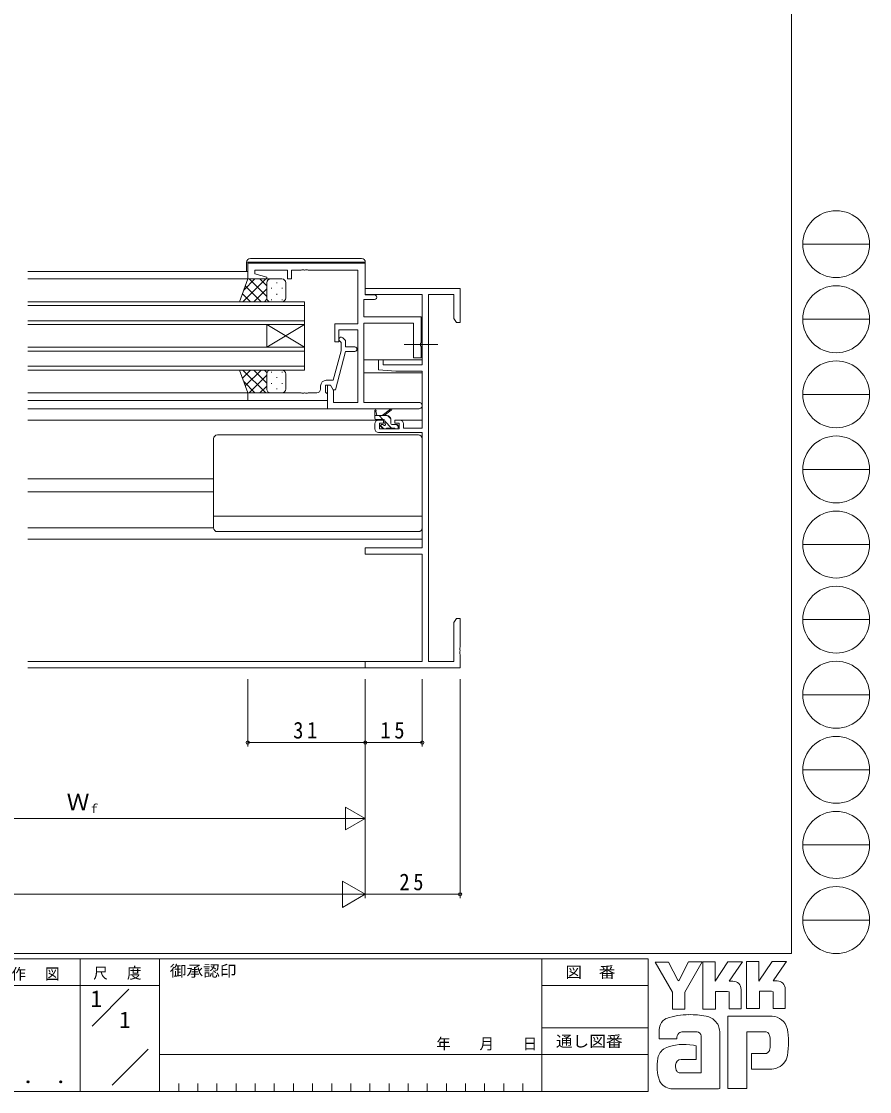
# Model space of a CAD drawing. Units: millimetres on the paper. Extents: x -420 to 373, y -297 to 267.
# Drawn here: x 149.2 to 372.9, y -297 to -14.9 of the extents above; entities that cross this region are included whole.
import ezdxf
from ezdxf.enums import TextEntityAlignment as Align

# ---------------------------------------------------------------- set-up
doc = ezdxf.new("R2010")
doc.units = ezdxf.units.MM
doc.linetypes.add('CHAIN2', pattern=[12, 9, -1, 1, -1])
for name, color, linetype, lineweight in [('0-1_YKK_ZWAK', 7, 'Continuous', 9), ('0-3_YKK_11', 7, 'Continuous', 9), ('0-4_YKK_12', 2, 'Continuous', 9), ('0-5_YKK_13', 4, 'Continuous', 9), ('0-7_YKK_D', 6, 'Continuous', 9)]:
    doc.layers.add(name, color=color, linetype=linetype, lineweight=lineweight)
doc.layers.add('0-2_USER1', color=3, linetype='Continuous')
doc.styles.add('ＭＳ ゴシック', font='')
doc.styles.get('ＭＳ ゴシック').set_extended_font_data('MS Gothic')

msp = doc.modelspace()

# ---------------------------------------------------------------- linework, layer by layer
at = {"layer": '0-1_YKK_ZWAK'}
for p, q in [((352.3, 264.4), (352.3, -260.6)), ((355.276, -73.616), (372.916, -73.616)), ((355.276, -93.412), (372.916, -93.412)), ((355.276, -113.208), (372.916, -113.208)), ((355.276, -133.004), (372.916, -133.004)), ((355.276, -152.8), (372.916, -152.8)), ((355.276, -172.596), (372.916, -172.596)), ((355.276, -192.392), (372.916, -192.392)), ((355.276, -212.188), (372.916, -212.188)), ((355.276, -231.984), (372.916, -231.984)), ((355.276, -251.78), (372.916, -251.78)), ((352.3, -260.6), (-417.7, -260.6)), ((314.5, -262), (-417.7, -262)), ((164.7, -262), (164.7, -297)), ((185.7, -262), (185.7, -297)), ((286.5, -262), (286.5, -297)), ((314.5, -262), (314.5, -297)), ((316.337, -262.906), (319.851, -262.906)), ((320.932, -270.799), (316.337, -262.906)), ((325.136, -262.798), (322.581, -267.771)), ((328.96, -275.231), (328.96, -262.825)), ((340.474, -262.717), (343.745, -262.717)), ((340.474, -275.123), (340.474, -262.717)), ((347.178, -262.717), (350.962, -262.717)), ((350.583, -263.365), (347.461, -267.825)), ((350.962, -262.717), (350.583, -263.365)), ((336.879, -267.906), (335.84, -267.906)), ((348.501, -267.825), (347.461, -267.825)), ((165.684, -268.999), (97.5, -268.999)), ((165.684, -268.999), (185.7, -268.999)), ((167.87, -279.736), (177.564, -270.043)), ((286.5, -269), (314.5, -269)), ((335.474, -270.582), (332.284, -270.582)), ((339.042, -270.069), (339.042, -275.15)), ((343.88, -270.555), (343.88, -275.123)), ((347.069, -270.555), (343.88, -270.555)), ((347.502, -270.717), (347.069, -270.555)), ((347.502, -275.096), (347.502, -270.717)), ((350.664, -270.069), (350.664, -275.096)), ((343.88, -275.123), (340.474, -275.123)), ((347.502, -275.046), (347.553, -275.096)), ((350.664, -275.096), (347.502, -275.096)), ((347.124, -277.096), (335.528, -277.096)), ((335.528, -277.096), (335.528, -296.206)), ((286.5, -280.199), (314.5, -280.199)), ((317.418, -283.07), (317.418, -281.141)), ((327.446, -281.205), (323.748, -281.275)), ((333.42, -281.583), (333.42, -296.179)), ((340.555, -281.259), (345.204, -281.259)), ((340.555, -296.206), (340.555, -281.259)), ((322.067, -283.07), (317.418, -283.07)), ((328.527, -292.071), (328.527, -282.34)), ((346.673, -282.756), (346.691, -285.391)), ((173.172, -295.345), (182.696, -285.821)), ((185.7, -287.2), (286.5, -287.2)), ((314.5, -287.199), (286.5, -287.199)), ((341.772, -286.989), (341.772, -291.125)), ((345.313, -286.989), (341.772, -286.989)), ((327.176, -288.53), (323.181, -288.535)), ((322.905, -292.071), (328.527, -292.071)), ((328.095, -292.071), (328.446, -292.071)), ((328.527, -292.07), (328.528, -292.071)), ((341.772, -291.125), (347.097, -291.125)), ((347.097, -291.125), (348.178, -290.882)), ((190.74, -294.9), (190.74, -297)), ((195.78, -294.9), (195.78, -297)), ((200.82, -294.9), (200.82, -297)), ((205.86, -294.9), (205.86, -297)), ((210.9, -294.9), (210.9, -297)), ((215.94, -294.9), (215.94, -297)), ((220.98, -294.9), (220.98, -297)), ((226.02, -294.9), (226.02, -297)), ((231.06, -294.9), (231.06, -297)), ((236.1, -294.9), (236.1, -297)), ((241.14, -294.9), (241.14, -297)), ((246.18, -294.9), (246.18, -297)), ((251.22, -294.9), (251.22, -297)), ((256.26, -294.9), (256.26, -297)), ((261.3, -294.9), (261.3, -297)), ((266.34, -294.9), (266.34, -297)), ((271.38, -294.9), (271.38, -297)), ((276.42, -294.9), (276.42, -297)), ((281.46, -294.9), (281.46, -297)), ((333.42, -296.179), (333.095, -296.233)), ((-417.7, -297), (314.5, -297)), ((322.067, -296.26), (320.58, -296.26)), ((333.095, -296.233), (322.067, -296.26))]:
    msp.add_line(p, q, dxfattribs=at)
for points in [[(319.851, -262.906), (322.364, -267.609), (322.581, -267.771)], [(325.136, -262.798), (328.762, -262.798), (324.229, -270.826)], [(328.96, -262.825), (332.176, -262.825), (332.176, -267.923), (335.555, -262.771)], [(335.555, -262.771), (339.38, -262.771), (335.84, -267.906)], [(343.745, -262.717), (343.745, -267.908), (347.178, -262.717)], [(324.229, -270.826), (324.229, -275.258), (320.932, -275.258), (320.932, -270.799)], [(332.284, -270.582), (332.284, -275.231), (328.96, -275.231)], [(339.042, -275.15), (335.906, -275.15), (335.906, -270.744), (335.474, -270.582)], [(326.473, -284.773), (327.176, -284.935), (327.176, -288.53)], [(335.528, -296.206), (339.772, -296.206), (340.555, -296.206)]]:
    msp.add_lwpolyline(points, dxfattribs=at)
for centre in [(364.096, -73.616), (364.096, -93.412), (364.096, -113.208), (364.096, -133.004), (364.096, -152.8), (364.096, -172.596), (364.096, -192.392), (364.096, -212.188), (364.096, -231.984), (364.096, -251.78)]:
    msp.add_circle(centre, 8.82, dxfattribs=at)
for centre, radius, start, end in [((336.879, -270.069), 2.163, 0.00165, 89.99603), ((348.501, -269.988), 2.163, 0.00165, 89.99603), ((320.106, -280.055), 2.444, 109.02126, 161.51263), ((325.222, -294.401), 17.68, 89.89165, 109.30847), ((325.741, -297.463), 20.748, 78.78009, 91.46938), ((329.03, -281.496), 4.449, 40.66422, 80.31693), ((328.809, -281.485), 4.612, 358.78058, 38.76563), ((346.972, -281.44), 4.341, 14.44571, 87.08746), ((322.459, -281.166), 5.037, 158.41083, 179.71774), ((324.175, -283.007), 2.109, 138.46381, 181.71359), ((323.615, -282.971), 1.701, 85.50551, 126.78038), ((326.956, -282.754), 1.625, 14.75519, 72.44994), ((345.365, -282.479), 1.229, 16.43123, 96.91661), ((330.666, -284.187), 20.86, 350.99026, 10.67624), ((324.02, -297.854), 13.309, 79.38097, 112.05824), ((343.031, -283.208), 3.673, 4.93422, 17.03551), ((320.927, -288.927), 3.908, 121.8271, 169.08475), ((345.314, -285.684), 1.306, 269.95467, 342.90144), ((343.01, -285.041), 3.697, 343.6902, 354.75362), ((347.035, -286.745), 4.291, 285.4429, 349.90448), ((327.949, -290.395), 11.082, 168.76372, 199.80078), ((324.082, -290.328), 2.369, 171.08202, 216.71922), ((323.19, -289.979), 1.445, 90.33952, 178.03638), ((323.15, -290.565), 1.526, 230.97279, 260.7549), ((320.94, -292.443), 3.823, 207.31435, 263.59464)]:
    msp.add_arc(centre, radius, start, end, dxfattribs=at)
at = {"layer": '0-3_YKK_11'}
for p, q in [((208.937, -78.598), (208.937, -82.798)), ((239.937, -78.598), (208.937, -78.598)), ((239.937, -86.998), (239.937, -78.598)), ((210.837, -80.498), (219.437, -80.498)), ((210.837, -81.437), (210.837, -80.498)), ((213.966, -82.276), (210.837, -81.437)), ((219.437, -80.498), (219.437, -82.798)), ((220.437, -80.498), (222.978, -80.498)), ((220.437, -82.798), (220.437, -80.498)), ((222.978, -80.498), (223.162, -80.378)), ((223.162, -80.378), (223.712, -80.378)), ((223.712, -80.378), (223.895, -80.498)), ((223.895, -80.498), (223.978, -80.498)), ((223.978, -80.498), (224.162, -80.378)), ((224.162, -80.378), (224.712, -80.378)), ((224.712, -80.378), (224.895, -80.498)), ((224.895, -80.498), (237.937, -80.498)), ((237.937, -80.498), (237.937, -94.598)), ((208.937, -82.798), (213.897, -82.798)), ((213.897, -82.798), (213.966, -82.276)), ((219.437, -82.798), (220.437, -82.798)), ((239.937, -85.298), (239.937, -86.928)), ((264.937, -85.298), (239.937, -85.298)), ((239.937, -86.928), (254.937, -86.928)), ((242.337, -86.998), (239.937, -86.998)), ((254.937, -86.928), (254.937, -105.398)), ((256.567, -86.928), (263.307, -86.928)), ((256.567, -183.668), (256.567, -86.928)), ((263.307, -86.928), (263.307, -93.207)), ((264.937, -94.298), (264.937, -85.298)), ((239.567, -88.198), (242.337, -88.198)), ((239.567, -92.798), (239.567, -88.198)), ((254.637, -92.798), (239.567, -92.798)), ((254.637, -99.64), (254.637, -92.798)), ((231.937, -94.598), (231.937, -99.398)), ((237.937, -94.598), (231.937, -94.598)), ((239.567, -94.428), (252.637, -94.428)), ((239.567, -115.368), (239.567, -94.428)), ((252.637, -94.428), (252.637, -103.598)), ((263.307, -93.207), (263.937, -94.298)), ((263.937, -94.298), (264.937, -94.298)), ((232.937, -96.228), (237.937, -96.228)), ((232.937, -99.398), (232.937, -96.228)), ((233.961, -98.274), (234.737, -99.049)), ((237.937, -96.228), (237.937, -115.368)), ((231.937, -99.398), (232.937, -99.398)), ((233.537, -99.546), (233.112, -99.122)), ((233.537, -101.737), (233.537, -99.546)), ((234.737, -99.049), (234.737, -100.698)), ((234.737, -100.698), (237.137, -100.698)), ((254.517, -99.823), (254.637, -99.64)), ((254.517, -100.373), (254.517, -99.823)), ((254.637, -100.556), (254.517, -100.373)), ((254.637, -103.598), (254.637, -100.556)), ((231.457, -109.498), (233.537, -101.737)), ((234.736, -101.898), (232.03, -111.998)), ((237.137, -101.898), (234.736, -101.898)), ((243.437, -104.098), (243.437, -106.704)), ((244.637, -104.098), (243.437, -104.098)), ((244.637, -105.398), (244.637, -104.098)), ((252.637, -103.598), (254.637, -103.598)), ((243.437, -106.704), (247.937, -107.098)), ((254.937, -105.398), (244.637, -105.398)), ((247.937, -107.098), (254.937, -107.098)), ((254.937, -107.098), (254.937, -122.098)), ((229.637, -109.498), (231.457, -109.498)), ((208.937, -112.798), (222.978, -112.798)), ((208.937, -114.798), (208.937, -112.798)), ((222.978, -112.798), (223.162, -112.918)), ((223.712, -112.918), (223.895, -112.798)), ((223.895, -112.798), (223.978, -112.798)), ((223.978, -112.798), (224.162, -112.918)), ((224.712, -112.918), (224.895, -112.798)), ((224.895, -112.798), (227.137, -112.798)), ((228.137, -111.798), (228.137, -110.998)), ((229.437, -110.798), (229.437, -112.598)), ((230.737, -110.798), (229.437, -110.798)), ((229.437, -112.598), (229.637, -112.798)), ((229.637, -112.798), (229.937, -113.098)), ((229.937, -110.798), (229.937, -116.998)), ((230.737, -110.798), (229.937, -110.798)), ((231.43, -111.998), (230.737, -110.798)), ((231.567, -112.235), (230.737, -110.798)), ((232.03, -111.998), (231.43, -111.998)), ((231.567, -115.368), (231.567, -112.235)), ((229.937, -114.798), (208.937, -114.798)), ((223.162, -112.918), (223.712, -112.918)), ((224.162, -112.918), (224.712, -112.918)), ((229.937, -113.098), (229.937, -114.798)), ((237.937, -115.368), (231.567, -115.368)), ((254.122, -115.368), (239.567, -115.368)), ((229.937, -116.998), (254.122, -116.998)), ((242.437, -120.998), (242.437, -122.298)), ((244.737, -119.998), (243.437, -119.998)), ((243.637, -120.798), (244.737, -120.798)), ((243.637, -122.298), (243.637, -120.798)), ((244.737, -120.798), (244.737, -119.998)), ((247.737, -119.998), (247.737, -120.798)), ((249.037, -119.998), (247.737, -119.998)), ((247.737, -120.798), (248.837, -120.798)), ((248.837, -120.798), (248.837, -122.298)), ((250.037, -122.098), (250.037, -120.998)), ((243.437, -123.298), (254.937, -123.298)), ((248.837, -122.298), (243.637, -122.298)), ((254.937, -122.098), (250.037, -122.098)), ((254.937, -123.298), (254.937, -153.668)), ((239.937, -153.668), (239.937, -155.298)), ((254.937, -153.668), (239.937, -153.668)), ((239.937, -155.298), (254.937, -155.298)), ((254.937, -155.298), (254.937, -183.668)), ((263.937, -172.298), (263.307, -173.389)), ((263.307, -173.389), (263.307, -183.668)), ((264.937, -172.298), (263.937, -172.298)), ((264.937, -179.84), (264.937, -172.298)), ((264.817, -180.023), (264.937, -179.84)), ((264.817, -180.573), (264.817, -180.023)), ((264.937, -180.756), (264.817, -180.573)), ((264.817, -181.023), (264.937, -180.84)), ((264.817, -181.573), (264.817, -181.023)), ((264.937, -181.756), (264.817, -181.573)), ((264.937, -180.84), (264.937, -180.756)), ((264.937, -185.298), (264.937, -181.756)), ((239.937, -183.668), (239.937, -185.298)), ((254.937, -183.668), (239.937, -183.668)), ((239.937, -185.298), (264.937, -185.298)), ((263.307, -183.668), (256.567, -183.668))]:
    msp.add_line(p, q, dxfattribs=at)
for centre, radius, start, end in [((242.337, -87.598), 0.6, 269.99998, 90), ((233.537, -98.698), 0.6, 44.99998, 225), ((237.137, -101.298), 0.6, 269.99998, 90), ((229.637, -110.998), 1.5, 90, 179.99998), ((227.137, -111.798), 1, 270, 359.99998), ((254.122, -116.183), 0.815, 269.99998, 90), ((243.437, -120.998), 1, 90, 179.99998), ((249.037, -120.998), 1, 0, 89.99998), ((243.437, -122.298), 1, 180, 269.99998)]:
    msp.add_arc(centre, radius, start, end, dxfattribs=at)
at = {"layer": '0-4_YKK_12'}
for p, q in [((208.937, -80.797), (150.937, -80.798)), ((209.437, -82.798), (150.937, -82.798)), ((150.937, -88.798), (223.936, -88.798)), ((223.936, -89.798), (150.937, -89.798)), ((223.936, -88.798), (223.936, -94.798)), ((150.937, -93.798), (223.936, -93.798)), ((223.936, -94.798), (150.937, -94.798)), ((223.936, -94.798), (213.936, -100.798)), ((223.936, -100.798), (213.936, -94.798)), ((213.936, -100.798), (213.936, -94.798)), ((223.936, -100.798), (223.936, -94.798)), ((150.937, -100.798), (223.936, -100.798)), ((223.936, -100.798), (223.936, -106.798)), ((223.936, -101.798), (150.937, -101.798)), ((254.937, -104.098), (239.567, -104.098)), ((150.937, -105.798), (223.936, -105.798)), ((223.936, -106.798), (150.937, -106.798)), ((254.937, -107.498), (239.567, -107.498)), ((209.437, -112.798), (150.937, -112.797)), ((209.237, -114.798), (150.937, -114.798)), ((230.237, -116.998), (150.937, -116.998)), ((243.437, -119.998), (150.937, -119.998)), ((254.937, -119.998), (249.037, -119.998)), ((199.937, -135.498), (150.937, -135.498)), ((199.937, -138.898), (150.937, -138.898)), ((254.937, -151.398), (150.937, -151.398)), ((254.637, -183.668), (150.937, -183.668)), ((240.237, -185.298), (150.937, -185.298))]:
    msp.add_line(p, q, dxfattribs=at)
at = {"layer": '0-5_YKK_13'}
for p, q in [((208.637, -78.398), (208.637, -80.797)), ((209.637, -77.398), (238.937, -77.398)), ((206.794, -88.798), (208.937, -82.798)), ((213.668, -82.798), (207.669, -88.798)), ((210.84, -82.798), (207.879, -85.759)), ((212.488, -88.798), (208.292, -84.602)), ((208.937, -82.798), (214.937, -82.798)), ((213.937, -87.418), (209.317, -82.798)), ((213.937, -84.59), (212.145, -82.798)), ((213.937, -83.798), (213.937, -87.398)), ((213.937, -84.198), (213.937, -87.798)), ((217.937, -82.798), (214.937, -82.798)), ((216.573, -83.718), (216.573, -83.918)), ((218.937, -87.798), (218.937, -83.798)), ((209.66, -88.798), (207.548, -86.686)), ((213.937, -85.358), (210.497, -88.798)), ((215.158, -85.133), (215.158, -85.333)), ((216.573, -86.748), (216.573, -86.948)), ((217.988, -85.133), (217.988, -85.333)), ((215.158, -88.798), (206.794, -88.798)), ((213.993, -88.13), (213.325, -88.798)), ((214.937, -88.798), (217.937, -88.798)), ((215.158, -88.163), (215.158, -88.363)), ((217.988, -88.163), (217.988, -88.363)), ((206.794, -106.8), (208.937, -112.8)), ((215.158, -106.8), (206.794, -106.8)), ((209.66, -106.8), (207.548, -108.911)), ((213.668, -112.8), (207.669, -106.8)), ((212.488, -106.8), (208.292, -110.995)), ((213.937, -110.239), (210.497, -106.8)), ((213.993, -107.468), (213.325, -106.8)), ((214.937, -106.8), (217.937, -106.8)), ((210.84, -112.8), (207.879, -109.839)), ((213.937, -108.179), (209.317, -112.8)), ((213.937, -111.4), (213.937, -107.8)), ((213.937, -111.8), (213.937, -108.2)), ((215.158, -107.435), (215.158, -107.235)), ((216.573, -108.85), (216.573, -108.65)), ((217.988, -107.435), (217.988, -107.235)), ((218.937, -107.8), (218.937, -111.8)), ((208.937, -112.8), (214.937, -112.8)), ((213.937, -111.008), (212.145, -112.8)), ((217.937, -112.8), (214.937, -112.8)), ((215.158, -110.465), (215.158, -110.265)), ((216.573, -111.88), (216.573, -111.68)), ((217.988, -110.465), (217.988, -110.265)), ((242.437, -119.498), (242.437, -117.499)), ((242.737, -117.672), (242.935, -118.798)), ((244.337, -118.798), (246.555, -117.115)), ((244.937, -118.798), (246.756, -117.397)), ((245.637, -118.798), (242.437, -118.798)), ((244.737, -119.798), (242.737, -119.798)), ((244.555, -119.798), (243.555, -118.798)), ((244.237, -121.198), (244.576, -121.198)), ((245.037, -120.737), (245.037, -120.098)), ((246.855, -122.098), (245.037, -120.28)), ((246.62, -119.618), (245.816, -118.814)), ((246.637, -120.898), (246.637, -119.798)), ((246.937, -121.198), (248.337, -121.198)), ((248.637, -121.635), (248.2, -121.198)), ((253.937, -123.898), (200.937, -123.898)), ((244.81, -122.298), (243.944, -121.432)), ((244.525, -122.21), (244.025, -121.71)), ((245.337, -122.298), (244.737, -122.298)), ((247.637, -122.098), (245.537, -122.098)), ((248.337, -122.298), (247.837, -122.298)), ((248.637, -121.498), (248.637, -121.998)), ((199.937, -148.398), (199.937, -124.898)), ((254.937, -148.398), (254.937, -124.898)), ((254.937, -145.358), (199.937, -145.358)), ((150.937, -148.398), (199.937, -148.398)), ((253.937, -149.398), (200.937, -149.398))]:
    msp.add_line(p, q, dxfattribs=at)
at = {"layer": '0-5_YKK_13', "linetype": 'CHAIN2'}
msp.add_line((259.067, -100.098), (250.137, -100.098), dxfattribs=at)
at = {"layer": '0-5_YKK_13'}
for points in [[(239.437, -78.398), (209.137, -78.398), (208.637, -78.398)], [(239.937, -79.098), (239.937, -78.398), (239.437, -78.398)]]:
    msp.add_lwpolyline(points, dxfattribs=at)
for centre, radius, start, end in [((209.637, -78.398), 1, 90, 180), ((238.937, -78.398), 1, 0, 90), ((214.937, -83.798), 1, 89.99998, 179.99998), ((214.937, -83.798), 1, 89.99998, 179.99998), ((217.937, -83.798), 1, 359.99998, 89.99998), ((214.937, -87.798), 1, 179.99998, 269.99998), ((214.937, -87.798), 1, 179.99998, 269.99998), ((217.937, -87.798), 1, 269.99998, 359.99998), ((214.937, -107.8), 1, 89.99998, 179.99998), ((214.937, -107.8), 1, 89.99998, 179.99998), ((217.937, -107.8), 1, 359.99998, 89.99998), ((214.937, -111.8), 1, 179.99998, 269.99998), ((214.937, -111.8), 1, 179.99998, 269.99998), ((217.937, -111.8), 1, 269.99998, 359.99998), ((242.637, -117.499), 0.2, 300, 180), ((246.737, -117.198), 0.2, 275.58287, 155.58287), ((242.737, -119.498), 0.3, 180, 270), ((244.237, -121.498), 0.3, 90, 225), ((244.576, -121.498), 0.3, 33.05573, 90), ((244.737, -120.098), 0.3, 0, 90), ((245.037, -121.198), 0.25, 213.05573, 56.94426), ((245.337, -120.737), 0.3, 180, 236.94426), ((245.637, -119.798), 1, 0, 90), ((246.937, -120.898), 0.3, 180, 270), ((248.337, -121.498), 0.3, 0, 90), ((200.937, -124.898), 1, 90, 180), ((244.737, -121.998), 0.3, 225, 270), ((245.337, -122.098), 0.2, 270, 0), ((247.837, -122.098), 0.2, 180, 270), ((248.337, -121.998), 0.3, 270, 0), ((253.937, -124.898), 1, 0, 90), ((200.937, -148.398), 1, 180, 270), ((253.937, -148.398), 1, 270, 0)]:
    msp.add_arc(centre, radius, start, end, dxfattribs=at)
at = {"layer": '0-7_YKK_D'}
for p, q in [((208.937, -188.298), (208.937, -205.996)), ((239.937, -188.298), (239.937, -205.996)), ((239.937, -188.298), (239.937, -245.996)), ((239.937, -188.298), (239.937, -245.996)), ((239.937, -188.298), (239.937, -205.996)), ((254.937, -188.298), (254.937, -205.996)), ((264.937, -188.298), (264.937, -245.996)), ((239.937, -204.996), (208.937, -204.996)), ((254.937, -204.996), (239.937, -204.996)), ((239.937, -207.996), (239.937, -225.996)), ((234.741, -221.996), (234.741, -227.996)), ((239.937, -224.996), (234.741, -221.996)), ((95.937, -224.996), (233.937, -224.996)), ((239.937, -224.996), (229.544, -224.996)), ((239.937, -224.996), (234.741, -227.996)), ((233.874, -241.496), (233.874, -248.496)), ((239.937, -244.996), (233.874, -241.496)), ((232.937, -244.996), (-93.063, -244.996)), ((239.937, -244.996), (227.812, -244.996)), ((239.937, -244.996), (233.874, -248.496)), ((239.937, -244.996), (264.937, -244.996))]:
    msp.add_line(p, q, dxfattribs=at)
for centre in [(208.937, -204.996), (239.937, -204.996), (239.937, -204.996), (254.937, -204.996), (264.937, -244.996)]:
    msp.add_circle(centre, 0.425, dxfattribs=at)

# ---------------------------------------------------------------- texts
at = {"layer": '0-1_YKK_ZWAK', "style": 'ＭＳ ゴシック', "width": 1.1}
for s, p in [('御承認印', (188.367, -267.533)), ('図\u3000番', (292.698, -267.862)), ('通し図番', (290.179, -286.085))]:
    msp.add_text(s, height=2.933, dxfattribs=at).set_placement(p, align=Align.BOTTOM_LEFT)
at = {"layer": '0-1_YKK_ZWAK', "color": 3, "style": 'ＭＳ ゴシック', "width": 1.15}
msp.add_text(' ． ．', height=3.666, dxfattribs=at).set_placement((146.755, -295.946), align=Align.BOTTOM_LEFT)
at = {"layer": '0-1_YKK_ZWAK', "char_height": 2.933, "attachment_point": 7, "style": 'ＭＳ ゴシック'}
for s, insert in [('\\T1.17;\\W0.95;作\\~\\~図', (146.62, -267.762)), ('\\T1.17;\\W0.95;尺\\~\\~度', (168.212, -267.537)), ('\\T1.2;\\W0.95;年\\~\\~\\~月\\~\\~\\~日', (258.676, -286.169))]:
    msp.add_mtext(s, dxfattribs=dict(at, insert=insert))
at = {"layer": '0-2_USER1', "style": 'ＭＳ ゴシック'}
for p in [(167.5, -275.999), (175.033, -281.599)]:
    msp.add_text('1', height=4.399, dxfattribs=at).set_placement(p, align=Align.BOTTOM_LEFT)
at = {"layer": '0-7_YKK_D', "color": 3, "style": 'ＭＳ ゴシック'}
msp.add_text('Ｗ', height=4.399, dxfattribs=at).set_placement((161.177, -224.196), align=Align.BOTTOM_LEFT)
at = {"layer": '0-7_YKK_D', "color": 7, "style": 'ＭＳ ゴシック'}
msp.add_text('ｆ', height=2.199, dxfattribs=at).set_placement((166.937, -224.196), align=Align.BOTTOM_LEFT)
at = {"layer": '0-7_YKK_D', "color": 3, "char_height": 4.399, "attachment_point": 7, "style": 'ＭＳ ゴシック'}
for s, insert in [('\\T1.36;\\W0.9;31', (220.917, -203.996)), ('\\T1.36;\\W0.9;15', (243.917, -203.996)), ('\\T1.36;\\W0.9;25', (248.917, -243.996))]:
    msp.add_mtext(s, dxfattribs=dict(at, insert=insert))

doc.saveas('drawing.dxf')
